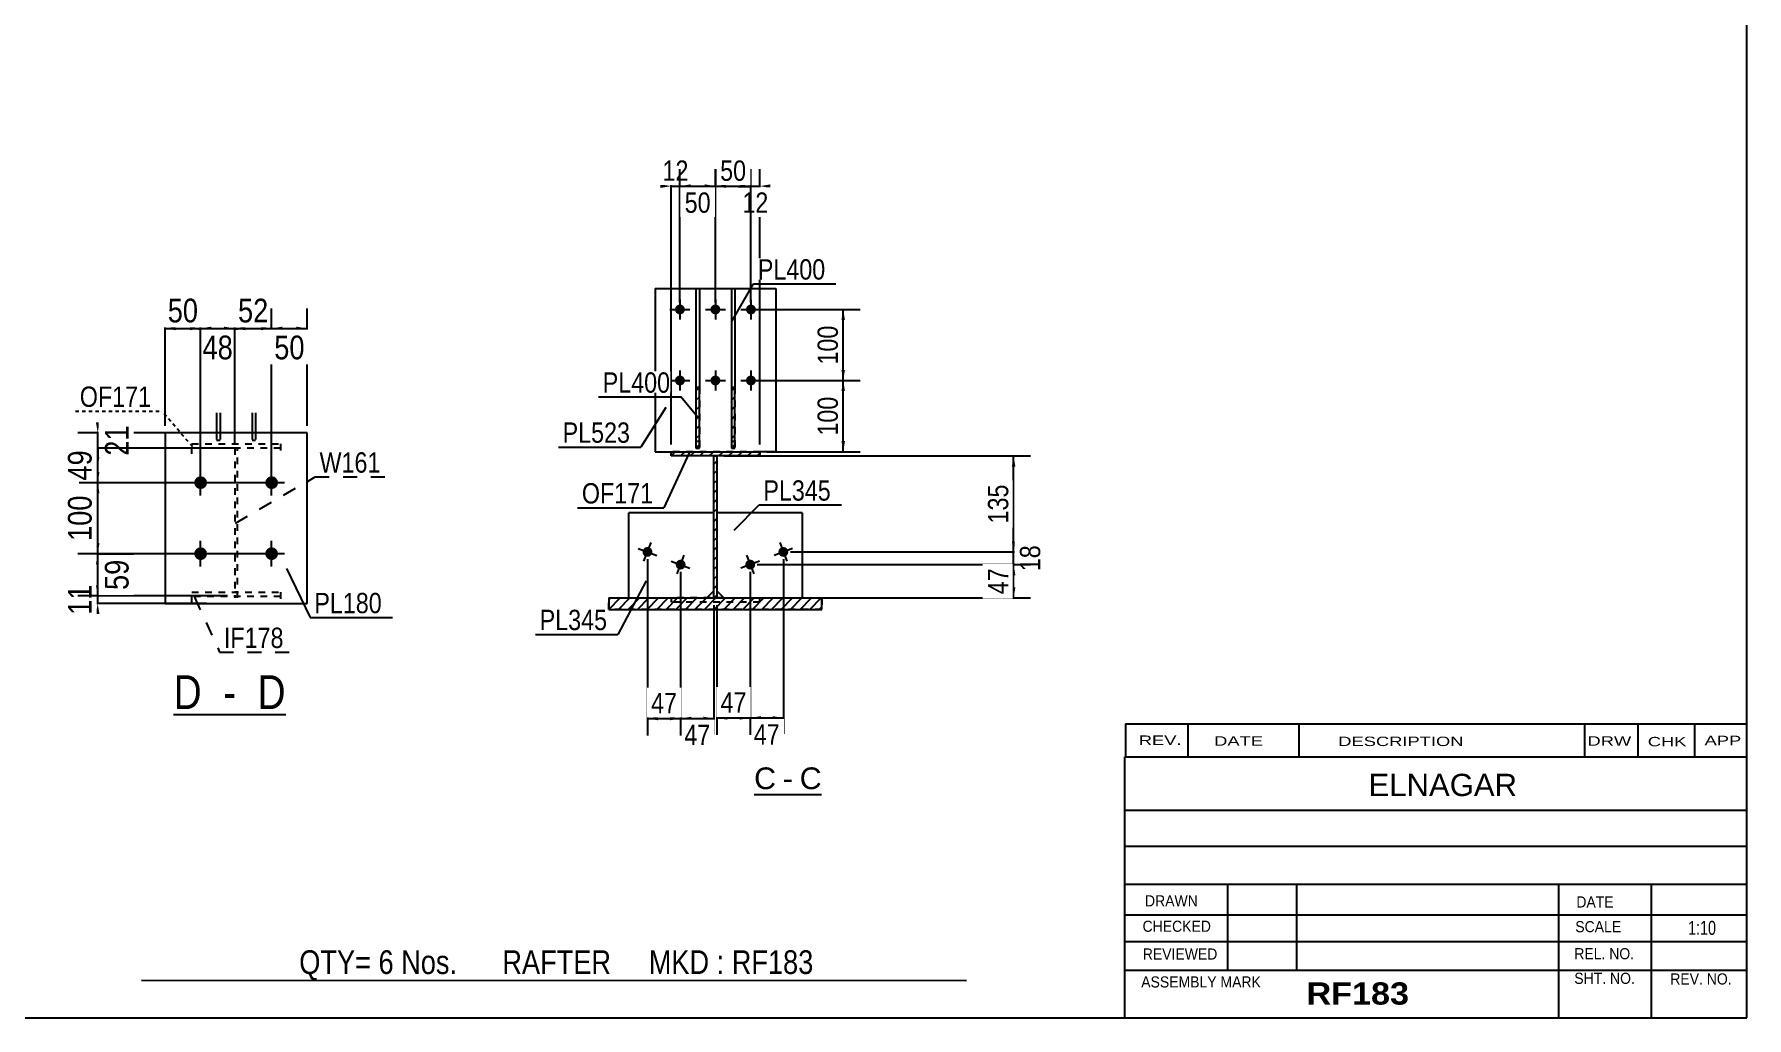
# Model space of a CAD drawing. Header units: millimetres. Extents: x -34 to 368, y -192 to 85.
# Drawn here: x 127 to 368.2, y -191.9 to -53.4 of the extents above; entities that cross this region are included whole.
import ezdxf

# ---------------------------------------------------------------- set-up
doc = ezdxf.new("R2010")
doc.units = ezdxf.units.MM
for name, pattern in [('DXK_LINE_DOT1', [1.8814, 0.9407, -0.9407]), ('DXK_LINE_DOT2', [3.9198, 1.9599, -1.9599]), ('DXK_LINE_DOT4', [0.9408, 0.4704, -0.4704])]:
    doc.linetypes.add(name, pattern=pattern)
doc.styles.add('Arial', font='ARIAL.TTF', dxfattribs={"height": 0.2})
doc.styles.add('Arial Bold', font='ARIALBD.TTF', dxfattribs={"height": 0.2})
doc.styles.add('Arial Narrow', font='ARIALN.TTF', dxfattribs={"height": 0.2})

# ---------------------------------------------------------------- blocks, each defined once
blk = doc.blocks.new('Unknown-623544071-1210')
at = {"color": 5, "linetype": 'Continuous'}
for p, q in [((368.18, -191.86), (368.18, 85.14)), ((-31.82, -191.86), (368.18, -191.86))]:
    blk.add_line(p, q, dxfattribs=at)
blk = doc.blocks.new('Unknown-623544071-12 - 1860')
at = {"color": 7, "linetype": 'Continuous'}
blk.add_line((228.36, -160.42), (237.86, -160.42), dxfattribs=at)
at = {"color": 0, "linetype": 'Continuous'}
blk.add_wipeout([(231.44, -159.67), (231.44, -156.47), (228.36, -156.47), (228.36, -159.67)], dxfattribs=at)
blk.add_wipeout([(233.82, -159.67), (233.82, -156.47), (232.4, -156.47), (232.4, -159.67)], dxfattribs=at)
at = {"color": 96, "linetype": 'Continuous', "style": 'Arial'}
blk.add_text('C', height=3.06, dxfattribs=at).set_placement((228.36, -159.67))
at = {"color": 0, "linetype": 'Continuous'}
blk.add_wipeout([(237.86, -159.67), (237.86, -156.47), (234.78, -156.47), (234.78, -159.67)], dxfattribs=at)
at = {"color": 96, "linetype": 'Continuous', "style": 'Arial'}
for s, p in [('C', (234.78, -159.67)), ('-', (232.4, -159.67))]:
    blk.add_text(s, height=3.06, dxfattribs=at).set_placement(p)
blk = doc.blocks.new('Unknown-623544071-13 - 2077')
at = {"color": 7, "linetype": 'Continuous'}
blk.add_line((146.6, -149.14), (162.38, -149.14), dxfattribs=at)
at = {"color": 0, "linetype": 'Continuous'}
for points in [[(150.55, -148.39), (150.55, -143.39), (146.6, -143.39), (146.6, -148.39)], [(156.92, -148.39), (156.92, -143.39), (152.05, -143.39), (152.05, -148.39)], [(162.38, -148.39), (162.38, -143.39), (158.42, -143.39), (158.42, -148.39)]]:
    blk.add_wipeout(points, dxfattribs=at)
at = {"color": 6, "linetype": 'Continuous', "style": 'Arial Narrow'}
for s, height, p in [('D', 4.77, (146.6, -148.39)), ('D', 4.77, (158.42, -148.39)), (' - ', 4.772, (152.05, -148.39))]:
    blk.add_text(s, height=height, dxfattribs=at).set_placement(p)
blk = doc.blocks.new('Part-623544071-1932 - 1860')
at = {"color": 7, "linetype": 'DXK_LINE_DOT1'}
for p, q in [((224.11, -132.75), (216.66, -132.75)), ((216.66, -132.75), (216.66, -133.35)), ((229.16, -133.35), (216.66, -133.35)), ((229.16, -133.35), (229.16, -132.75))]:
    blk.add_line(p, q, dxfattribs=at)
blk = doc.blocks.new('Part-623544071-1868 - 1860')
at = {"linetype": 'Continuous'}
h = blk.add_hatch(dxfattribs=at)
h.set_pattern_fill('', scale=0.3, style=0, pattern_type=0)
h.set_pattern_definition([(45, (216.6582, -112.7505), (-0.67352, 0.67352), [])])
h.paths.add_polyline_path([(216.66, -112.15), (216.66, -112.75), (229.16, -112.75), (229.16, -112.15)])
at = {"color": 2, "linetype": 'Continuous'}
for p, q in [((216.66, -112.75), (216.66, -112.15)), ((216.66, -112.15), (229.16, -112.15)), ((229.16, -112.75), (216.66, -112.75)), ((229.16, -112.15), (229.16, -112.75))]:
    blk.add_line(p, q, dxfattribs=at)
blk = doc.blocks.new('Part-623544071-1891 - 1860')
at = {"linetype": 'Continuous'}
h = blk.add_hatch(dxfattribs=at)
h.set_pattern_fill('', scale=0.3, style=0, pattern_type=0)
h.set_pattern_definition([(45, (207.9082, -134.3505), (-0.67352, 0.67352), [])])
h.paths.add_polyline_path([(207.91, -132.75), (207.91, -134.35), (237.91, -134.35), (237.91, -132.75)])
at = {"color": 7, "linetype": 'DXK_LINE_DOT1'}
for p, q in [((207.91, -134.35), (207.91, -132.75)), ((207.91, -132.75), (237.91, -132.75)), ((237.91, -134.35), (207.91, -134.35)), ((237.91, -132.75), (237.91, -134.35))]:
    blk.add_line(p, q, dxfattribs=at)
at = {"color": 2, "linetype": 'Continuous'}
for p, q in [((207.91, -132.75), (207.91, -134.35)), ((207.91, -132.75), (237.91, -132.75)), ((207.91, -134.35), (237.91, -134.35)), ((237.91, -134.35), (237.91, -132.75))]:
    blk.add_line(p, q, dxfattribs=at)
blk = doc.blocks.new('Part-623544071-1903 - 1860')
at = {"color": 2, "linetype": 'Continuous'}
for p, q in [((214.41, -89.15), (214.41, -112.15)), ((214.41, -89.15), (231.41, -89.15)), ((231.41, -89.15), (231.41, -112.15)), ((214.41, -112.15), (216.66, -112.15)), ((231.41, -112.15), (229.16, -112.15))]:
    blk.add_line(p, q, dxfattribs=at)
at = {"color": 7, "linetype": 'DXK_LINE_DOT1'}
blk.add_line((229.16, -112.15), (216.66, -112.15), dxfattribs=at)
blk = doc.blocks.new('Part-623544071-1925 - 1860')
at = {"color": 2, "linetype": 'Continuous'}
for p, q in [((235.11, -120.75), (223.11, -120.75)), ((235.11, -120.75), (235.11, -132.75)), ((223.11, -131.75), (224.11, -132.75))]:
    blk.add_line(p, q, dxfattribs=at)
at = {"color": 7, "linetype": 'DXK_LINE_DOT1'}
for p, q in [((223.11, -120.75), (223.11, -131.75)), ((224.11, -132.75), (235.11, -132.75))]:
    blk.add_line(p, q, dxfattribs=at)
blk = doc.blocks.new('Part-623544071-1930 - 1860')
at = {"linetype": 'Continuous'}
h = blk.add_hatch(dxfattribs=at)
h.set_pattern_fill('', scale=0.3, style=0, pattern_type=0)
h.set_pattern_definition([(45, (220.1582, -111.6505), (-0.67352, 0.67352), [])])
h.paths.add_polyline_path([(220.16, -103.06), (220.16, -111.65), (220.66, -111.65), (220.66, -103.06)])
at = {"color": 2, "linetype": 'Continuous'}
for p, q in [((220.16, -89.15), (220.16, -103.06)), ((220.16, -89.15), (220.66, -89.15)), ((220.66, -89.15), (220.66, -103.06)), ((220.16, -103.06), (220.16, -111.65)), ((220.16, -103.06), (220.66, -103.06)), ((220.66, -111.65), (220.66, -103.06)), ((220.16, -111.65), (220.66, -111.65))]:
    blk.add_line(p, q, dxfattribs=at)
at = {"color": 7, "linetype": 'DXK_LINE_DOT1'}
for p, q in [((220.16, -103.06), (220.16, -111.65)), ((220.66, -103.06), (220.66, -111.65)), ((220.16, -110.65), (220.66, -110.65)), ((220.16, -111.65), (220.66, -111.65))]:
    blk.add_line(p, q, dxfattribs=at)
blk = doc.blocks.new('Part-623544071-1937 - 1860')
at = {"linetype": 'Continuous'}
h = blk.add_hatch(dxfattribs=at)
h.set_pattern_fill('', scale=0.3, style=0, pattern_type=0)
h.set_pattern_definition([(45, (222.7082, -132.7505), (-0.67352, 0.67352), [])])
h.paths.add_polyline_path([(222.71, -112.75), (222.71, -132.75), (223.11, -132.75), (223.11, -112.75)])
at = {"color": 2, "linetype": 'Continuous'}
for p, q in [((222.71, -132.75), (222.71, -112.75)), ((222.71, -112.75), (223.11, -112.75)), ((223.11, -112.75), (223.11, -132.75)), ((223.11, -132.75), (222.71, -132.75))]:
    blk.add_line(p, q, dxfattribs=at)
blk = doc.blocks.new('Bolt-623544071-1947 - 1860')
at = {"linetype": 'Continuous'}
for points in [[(218.61, -92.12, -1), (217.21, -92.12, -1)], [(223.61, -92.12, -1), (222.21, -92.12, -1)], [(228.61, -92.12, -1), (227.21, -92.12, -1)], [(218.61, -102.12, -1), (217.21, -102.12, -1)], [(223.61, -102.12, -1), (222.21, -102.12, -1)], [(228.61, -102.12, -1), (227.21, -102.12, -1)]]:
    blk.add_hatch(color=3, dxfattribs=at).paths.add_polyline_path(points)
at = {"color": 3, "linetype": 'Continuous'}
for p, q in [((217.91, -90.72), (217.91, -93.52)), ((222.91, -90.72), (222.91, -93.52)), ((227.91, -90.72), (227.91, -93.52)), ((216.51, -92.12), (219.31, -92.12)), ((221.51, -92.12), (224.31, -92.12)), ((226.51, -92.12), (229.31, -92.12)), ((217.91, -100.72), (217.91, -103.52)), ((222.91, -100.72), (222.91, -103.52)), ((227.91, -100.72), (227.91, -103.52)), ((216.51, -102.12), (219.31, -102.12)), ((221.51, -102.12), (224.31, -102.12)), ((226.51, -102.12), (229.31, -102.12))]:
    blk.add_line(p, q, dxfattribs=at)
blk = doc.blocks.new('Part-623544071-4100 - 1860')
at = {"color": 2, "linetype": 'Continuous'}
for p, q in [((222.71, -120.75), (210.71, -120.75)), ((210.71, -132.75), (210.71, -120.75)), ((221.71, -132.75), (222.71, -131.75))]:
    blk.add_line(p, q, dxfattribs=at)
at = {"color": 7, "linetype": 'DXK_LINE_DOT1'}
for p, q in [((222.71, -131.75), (222.71, -120.75)), ((210.71, -132.75), (216.66, -132.75))]:
    blk.add_line(p, q, dxfattribs=at)
blk = doc.blocks.new('Part-623544071-4112 - 1860')
at = {"linetype": 'Continuous'}
h = blk.add_hatch(dxfattribs=at)
h.set_pattern_fill('', scale=0.3, style=0, pattern_type=0)
h.set_pattern_definition([(45, (225.1582, -111.6505), (-0.67352, 0.67352), [])])
h.paths.add_polyline_path([(225.16, -103.06), (225.16, -111.65), (225.66, -111.65), (225.66, -103.06)])
at = {"color": 2, "linetype": 'Continuous'}
for p, q in [((225.16, -89.15), (225.16, -103.06)), ((225.16, -89.15), (225.66, -89.15)), ((225.66, -89.15), (225.66, -103.06)), ((225.16, -103.06), (225.16, -111.65)), ((225.16, -103.06), (225.66, -103.06)), ((225.66, -111.65), (225.66, -103.06)), ((225.16, -111.65), (225.66, -111.65))]:
    blk.add_line(p, q, dxfattribs=at)
at = {"color": 7, "linetype": 'DXK_LINE_DOT1'}
for p, q in [((225.16, -103.06), (225.16, -111.65)), ((225.66, -103.06), (225.66, -111.65)), ((225.16, -110.65), (225.66, -110.65)), ((225.16, -111.65), (225.66, -111.65))]:
    blk.add_line(p, q, dxfattribs=at)
blk = doc.blocks.new('Bolt-623544071-4119 - 1860')
at = {"linetype": 'Continuous'}
for points in [[(228.06, -128.7, -1), (227.56, -127.4, -1)], [(232.73, -126.91, -1), (232.23, -125.61, -1)]]:
    blk.add_hatch(color=3, dxfattribs=at).paths.add_polyline_path(points)
at = {"color": 3, "linetype": 'Continuous'}
for p, q in [((231.98, -124.95), (232.98, -127.57)), ((229.12, -127.55), (226.5, -128.55)), ((227.31, -126.74), (228.31, -129.36)), ((233.78, -125.76), (231.17, -126.76))]:
    blk.add_line(p, q, dxfattribs=at)
blk = doc.blocks.new('Bolt-623544071-4125 - 1860')
at = {"linetype": 'Continuous'}
for points in [[(213.59, -125.61, -1), (213.09, -126.91, -1)], [(218.26, -127.4, -1), (217.76, -128.7, -1)]]:
    blk.add_hatch(color=3, dxfattribs=at).paths.add_polyline_path(points)
at = {"color": 3, "linetype": 'Continuous'}
for p, q in [((212.84, -127.57), (213.84, -124.95)), ((212.03, -125.76), (214.65, -126.76)), ((216.7, -127.55), (219.32, -128.55)), ((217.51, -129.36), (218.51, -126.74))]:
    blk.add_line(p, q, dxfattribs=at)
blk = doc.blocks.new('Part-623544071-2149 - 2077')
at = {"color": 7, "linetype": 'DXK_LINE_DOT1'}
for p, q in [((149.15, -133.32), (149.15, -131.94)), ((149.15, -131.94), (161.65, -131.94)), ((161.65, -132.53), (149.15, -132.53)), ((161.65, -131.94), (161.65, -133.32))]:
    blk.add_line(p, q, dxfattribs=at)
blk = doc.blocks.new('Part-623544071-2141 - 2077')
at = {"color": 2, "linetype": 'Continuous'}
for p, q in [((152.65, -106.69), (152.65, -109.51)), ((153.15, -106.69), (153.15, -109.51))]:
    blk.add_line(p, q, dxfattribs=at)
at = {"color": 7, "linetype": 'DXK_LINE_DOT1'}
for p, q in [((152.65, -109.51), (152.65, -111.34)), ((152.65, -110.53), (153.15, -110.53)), ((153.15, -109.51), (153.15, -111.34))]:
    blk.add_line(p, q, dxfattribs=at)
blk = doc.blocks.new('Bolt-623544071-2126 - 2077')
at = {"linetype": 'Continuous'}
for points in [[(149.5, -116.51, -1), (151.3, -116.51, -1)], [(159.5, -116.51, -1), (161.3, -116.51, -1)], [(149.5, -126.51, -1), (151.3, -126.51, -1)], [(159.5, -126.51, -1), (161.3, -126.51, -1)]]:
    blk.add_hatch(color=3, dxfattribs=at).paths.add_polyline_path(points)
at = {"color": 3, "linetype": 'Continuous'}
for p, q in [((150.4, -118.31), (150.4, -114.71)), ((160.4, -118.31), (160.4, -114.71)), ((152.2, -116.51), (148.6, -116.51)), ((162.2, -116.51), (158.6, -116.51)), ((150.4, -128.31), (150.4, -124.71)), ((160.4, -128.31), (160.4, -124.71)), ((152.2, -126.51), (148.6, -126.51)), ((162.2, -126.51), (158.6, -126.51))]:
    blk.add_line(p, q, dxfattribs=at)
blk = doc.blocks.new('Part-623544071-2131 - 2077')
at = {"color": 7, "linetype": 'DXK_LINE_DOT1'}
for p, q in [((155.6, -111.64), (155.2, -111.64)), ((155.2, -111.64), (155.2, -132.71)), ((155.6, -132.71), (155.6, -111.64)), ((155.2, -131.89), (155.6, -131.89))]:
    blk.add_line(p, q, dxfattribs=at)
blk = doc.blocks.new('Part-623544071-2154 - 2077')
at = {"color": 7, "linetype": 'DXK_LINE_DOT1'}
for p, q in [((149.15, -112.46), (149.15, -111.05)), ((149.15, -111.05), (161.65, -111.05)), ((155.2, -111.64), (149.15, -111.64)), ((161.65, -111.64), (155.6, -111.64)), ((161.65, -111.05), (161.65, -112.46))]:
    blk.add_line(p, q, dxfattribs=at)
blk = doc.blocks.new('Part-623544071-2159 - 2077')
at = {"color": 2, "linetype": 'Continuous'}
for p, q in [((145.4, -109.51), (145.4, -133.51)), ((165.4, -109.51), (145.4, -109.51)), ((165.4, -133.51), (165.4, -109.51)), ((145.4, -133.51), (165.4, -133.51))]:
    blk.add_line(p, q, dxfattribs=at)
blk = doc.blocks.new('Part-623544071-4183 - 2077')
at = {"color": 2, "linetype": 'Continuous'}
for p, q in [((157.65, -106.69), (157.65, -109.51)), ((158.15, -106.69), (158.15, -109.51))]:
    blk.add_line(p, q, dxfattribs=at)
at = {"color": 7, "linetype": 'DXK_LINE_DOT1'}
for p, q in [((157.65, -109.51), (157.65, -111.34)), ((157.65, -110.53), (158.15, -110.53)), ((158.15, -109.51), (158.15, -111.34))]:
    blk.add_line(p, q, dxfattribs=at)
blk = doc.blocks.new('StraightDimension-623544071-5370 - 1860')
at = {"linetype": 'Continuous'}
for points in [[(215.16, -74.5), (216.66, -74.75), (215.16, -75)], [(219.41, -75), (217.91, -74.75), (219.41, -74.5)]]:
    blk.add_hatch(color=7, dxfattribs=at).paths.add_polyline_path(points)
at = {"color": 7, "linetype": 'Continuous'}
for p, q in [((216.66, -111.15), (216.66, -72.5)), ((216.66, -74.75), (217.91, -74.75)), ((217.91, -91.12), (217.91, -72.5))]:
    blk.add_line(p, q, dxfattribs=at)
at = {"color": 0}
blk.add_wipeout([(219.71, -74.6), (219.71, -70.4), (214.86, -70.4), (214.86, -74.6)], dxfattribs=at)
at = {"color": 3, "style": 'Arial Narrow'}
blk.add_text('12', height=2.863, dxfattribs=at).set_placement((215.46, -74))
blk = doc.blocks.new('StraightDimension-623544071-5392 - 1860')
at = {"linetype": 'Continuous'}
for points in [[(264.66, -114.25), (264.91, -112.75), (265.16, -114.25)], [(265.16, -124.76), (264.91, -126.26), (264.66, -124.76)]]:
    blk.add_hatch(color=7, dxfattribs=at).paths.add_polyline_path(points)
at = {"color": 7, "linetype": 'Continuous'}
for p, q in [((224.11, -112.75), (267.31, -112.75)), ((264.91, -126.26), (264.91, -112.75)), ((233.48, -126.26), (267.31, -126.26))]:
    blk.add_line(p, q, dxfattribs=at)
at = {"color": 0}
blk.add_wipeout([(264.76, -116.16), (260.56, -116.16), (260.56, -122.85), (264.76, -122.85)], dxfattribs=at)
at = {"color": 3, "style": 'Arial Narrow'}
blk.add_text('135', height=2.863, rotation=90.0002, dxfattribs=at).set_placement((264.16, -122.25))
blk = doc.blocks.new('StraightDimension-623544071-2055 - 1860')
at = {"linetype": 'Continuous'}
for points in [[(240.66, -93.62), (240.91, -92.12), (241.16, -93.62)], [(241.16, -100.62), (240.91, -102.12), (240.66, -100.62)]]:
    blk.add_hatch(color=7, dxfattribs=at).paths.add_polyline_path(points)
at = {"color": 7, "linetype": 'Continuous'}
for p, q in [((228.91, -92.12), (243.31, -92.12)), ((240.91, -102.12), (240.91, -92.12)), ((228.91, -102.12), (243.31, -102.12))]:
    blk.add_line(p, q, dxfattribs=at)
at = {"color": 0}
blk.add_wipeout([(240.76, -93.78), (236.56, -93.78), (236.56, -100.47), (240.76, -100.47)], dxfattribs=at)
at = {"color": 3, "style": 'Arial Narrow'}
blk.add_text('100', height=2.863, rotation=90.0002, dxfattribs=at).set_placement((240.16, -99.87))
blk = doc.blocks.new('StraightDimension-623544071-2065 - 1860')
at = {"linetype": 'Continuous'}
for points in [[(240.66, -103.62), (240.91, -102.12), (241.16, -103.62)], [(241.16, -110.65), (240.91, -112.15), (240.66, -110.65)]]:
    blk.add_hatch(color=7, dxfattribs=at).paths.add_polyline_path(points)
at = {"color": 7, "linetype": 'Continuous'}
for p, q in [((228.91, -102.12), (243.31, -102.12)), ((240.91, -112.15), (240.91, -102.12)), ((230.16, -112.15), (243.31, -112.15))]:
    blk.add_line(p, q, dxfattribs=at)
at = {"color": 0}
blk.add_wipeout([(240.76, -103.8), (236.56, -103.8), (236.56, -110.48), (240.76, -110.48)], dxfattribs=at)
at = {"color": 3, "style": 'Arial Narrow'}
blk.add_text('100', height=2.863, rotation=90.0002, dxfattribs=at).set_placement((240.16, -109.88))
blk = doc.blocks.new('StraightDimension-623544071-5317 - 1860')
at = {"linetype": 'Continuous'}
for points in [[(219.51, -149.97), (218.01, -149.72), (219.51, -149.47)], [(221.21, -149.47), (222.71, -149.72), (221.21, -149.97)]]:
    blk.add_hatch(color=7, dxfattribs=at).paths.add_polyline_path(points)
at = {"color": 7, "linetype": 'Continuous'}
for p, q in [((218.01, -129.05), (218.01, -151.97)), ((222.71, -133.75), (222.71, -151.97)), ((218.01, -149.72), (222.71, -149.72))]:
    blk.add_line(p, q, dxfattribs=at)
at = {"color": 0}
blk.add_wipeout([(222.79, -154.07), (222.79, -149.87), (217.93, -149.87), (217.93, -154.07)], dxfattribs=at)
at = {"color": 3, "style": 'Arial Narrow'}
blk.add_text('47', height=2.863, dxfattribs=at).set_placement((218.53, -153.47))
blk = doc.blocks.new('StraightDimension-623544071-5318 - 1860')
at = {"linetype": 'Continuous'}
for points in [[(214.84, -149.97), (213.34, -149.72), (214.84, -149.47)], [(216.51, -149.47), (218.01, -149.72), (216.51, -149.97)]]:
    blk.add_hatch(color=7, dxfattribs=at).paths.add_polyline_path(points)
at = {"color": 7, "linetype": 'Continuous'}
for p, q in [((213.34, -127.26), (213.34, -152.12)), ((218.01, -129.05), (218.01, -152.12)), ((213.34, -149.72), (218.01, -149.72))]:
    blk.add_line(p, q, dxfattribs=at)
at = {"color": 0}
blk.add_wipeout([(218.1, -149.57), (218.1, -145.37), (213.25, -145.37), (213.25, -149.57)], dxfattribs=at)
at = {"color": 3, "style": 'Arial Narrow'}
blk.add_text('47', height=2.863, dxfattribs=at).set_placement((213.85, -148.97))
blk = doc.blocks.new('StraightDimension-623544071-5340 - 1860')
at = {"linetype": 'Continuous'}
for points in [[(229.31, -149.89), (227.81, -149.64), (229.31, -149.39)], [(230.98, -149.39), (232.48, -149.64), (230.98, -149.89)]]:
    blk.add_hatch(color=7, dxfattribs=at).paths.add_polyline_path(points)
at = {"color": 7, "linetype": 'Continuous'}
for p, q in [((232.48, -127.26), (232.48, -151.89)), ((227.81, -129.05), (227.81, -151.89)), ((227.81, -149.64), (232.48, -149.64))]:
    blk.add_line(p, q, dxfattribs=at)
at = {"color": 0}
blk.add_wipeout([(232.57, -153.99), (232.57, -149.79), (227.71, -149.79), (227.71, -153.99)], dxfattribs=at)
at = {"color": 3, "style": 'Arial Narrow'}
blk.add_text('47', height=2.863, dxfattribs=at).set_placement((228.31, -153.39))
blk = doc.blocks.new('StraightDimension-623544071-5341 - 1860')
at = {"linetype": 'Continuous'}
for points in [[(224.61, -149.89), (223.11, -149.64), (224.61, -149.39)], [(226.31, -149.39), (227.81, -149.64), (226.31, -149.89)]]:
    blk.add_hatch(color=7, dxfattribs=at).paths.add_polyline_path(points)
at = {"color": 7, "linetype": 'Continuous'}
for p, q in [((227.81, -129.05), (227.81, -152.04)), ((223.11, -133.75), (223.11, -152.04)), ((223.11, -149.64), (227.81, -149.64))]:
    blk.add_line(p, q, dxfattribs=at)
at = {"color": 0}
blk.add_wipeout([(227.89, -149.49), (227.89, -145.29), (223.03, -145.29), (223.03, -149.49)], dxfattribs=at)
at = {"color": 3, "style": 'Arial Narrow'}
blk.add_text('47', height=2.863, dxfattribs=at).set_placement((223.63, -148.89))
blk = doc.blocks.new('StraightDimension-623544071-5367 - 1860')
at = {"linetype": 'Continuous'}
for points in [[(226.41, -74.5), (227.91, -74.75), (226.41, -75)], [(230.66, -75), (229.16, -74.75), (230.66, -74.5)]]:
    blk.add_hatch(color=7, dxfattribs=at).paths.add_polyline_path(points)
at = {"color": 7, "linetype": 'Continuous'}
for p, q in [((227.91, -91.12), (227.91, -72.35)), ((229.16, -111.15), (229.16, -72.35)), ((227.91, -74.75), (229.16, -74.75))]:
    blk.add_line(p, q, dxfattribs=at)
at = {"color": 0}
blk.add_wipeout([(230.96, -79.1), (230.96, -74.9), (226.11, -74.9), (226.11, -79.1)], dxfattribs=at)
at = {"color": 3, "style": 'Arial Narrow'}
blk.add_text('12', height=2.863, dxfattribs=at).set_placement((226.71, -78.5))
blk = doc.blocks.new('StraightDimension-623544071-5368 - 1860')
at = {"linetype": 'Continuous'}
for points in [[(224.41, -75), (222.91, -74.75), (224.41, -74.5)], [(226.41, -74.5), (227.91, -74.75), (226.41, -75)]]:
    blk.add_hatch(color=7, dxfattribs=at).paths.add_polyline_path(points)
at = {"color": 7, "linetype": 'Continuous'}
for p, q in [((222.91, -91.12), (222.91, -72.5)), ((222.91, -74.75), (227.91, -74.75)), ((227.91, -91.12), (227.91, -72.5))]:
    blk.add_line(p, q, dxfattribs=at)
at = {"color": 0}
blk.add_wipeout([(227.84, -74.6), (227.84, -70.4), (222.98, -70.4), (222.98, -74.6)], dxfattribs=at)
at = {"color": 3, "style": 'Arial Narrow'}
blk.add_text('50', height=2.863, dxfattribs=at).set_placement((223.58, -74))
blk = doc.blocks.new('StraightDimension-623544071-5369 - 1860')
at = {"linetype": 'Continuous'}
for points in [[(219.41, -75), (217.91, -74.75), (219.41, -74.5)], [(221.41, -74.5), (222.91, -74.75), (221.41, -75)]]:
    blk.add_hatch(color=7, dxfattribs=at).paths.add_polyline_path(points)
at = {"color": 7, "linetype": 'Continuous'}
for p, q in [((217.91, -91.12), (217.91, -72.35)), ((222.91, -91.12), (222.91, -72.35)), ((217.91, -74.75), (222.91, -74.75))]:
    blk.add_line(p, q, dxfattribs=at)
at = {"color": 0}
blk.add_wipeout([(222.84, -79.1), (222.84, -74.9), (217.98, -74.9), (217.98, -79.1)], dxfattribs=at)
at = {"color": 3, "style": 'Arial Narrow'}
blk.add_text('50', height=2.863, dxfattribs=at).set_placement((218.58, -78.5))
blk = doc.blocks.new('StraightDimension-623544071-5393 - 1860')
at = {"linetype": 'Continuous'}
for points in [[(265.16, -124.76), (264.91, -126.26), (264.66, -124.76)], [(264.66, -129.55), (264.91, -128.05), (265.16, -129.55)]]:
    blk.add_hatch(color=7, dxfattribs=at).paths.add_polyline_path(points)
at = {"color": 7, "linetype": 'Continuous'}
for p, q in [((233.48, -126.26), (267.16, -126.26)), ((264.91, -128.05), (264.91, -126.26)), ((228.81, -128.05), (267.16, -128.05))]:
    blk.add_line(p, q, dxfattribs=at)
at = {"color": 0}
blk.add_wipeout([(269.26, -124.73), (265.06, -124.73), (265.06, -129.58), (269.26, -129.58)], dxfattribs=at)
at = {"color": 3, "style": 'Arial Narrow'}
blk.add_text('18', height=2.863, rotation=90.0002, dxfattribs=at).set_placement((268.66, -128.98))
blk = doc.blocks.new('StraightDimension-623544071-5394 - 1860')
at = {"linetype": 'Continuous'}
for points in [[(264.66, -129.55), (264.91, -128.05), (265.16, -129.55)], [(265.16, -131.25), (264.91, -132.75), (264.66, -131.25)]]:
    blk.add_hatch(color=7, dxfattribs=at).paths.add_polyline_path(points)
at = {"color": 7, "linetype": 'Continuous'}
for p, q in [((228.81, -128.05), (267.31, -128.05)), ((264.91, -132.75), (264.91, -128.05)), ((223.71, -132.75), (267.31, -132.75))]:
    blk.add_line(p, q, dxfattribs=at)
at = {"color": 0}
blk.add_wipeout([(264.76, -127.97), (260.56, -127.97), (260.56, -132.83), (264.76, -132.83)], dxfattribs=at)
at = {"color": 3, "style": 'Arial Narrow'}
blk.add_text('47', height=2.863, rotation=90.0002, dxfattribs=at).set_placement((264.16, -132.23))
blk = doc.blocks.new('StraightDimension-623544071-2180 - 2077')
at = {"linetype": 'Continuous'}
for points in [[(151.9, -95.04), (150.4, -94.79), (151.9, -94.54)], [(153.7, -94.54), (155.2, -94.79), (153.7, -95.04)]]:
    blk.add_hatch(color=4, dxfattribs=at).paths.add_polyline_path(points)
at = {"color": 4, "linetype": 'Continuous'}
for p, q in [((150.4, -115.51), (150.4, -91.99)), ((155.2, -111), (155.2, -91.99)), ((150.4, -94.79), (155.2, -94.79))]:
    blk.add_line(p, q, dxfattribs=at)
at = {"color": 0}
blk.add_wipeout([(155.63, -99.84), (155.63, -94.94), (149.97, -94.94), (149.97, -99.84)], dxfattribs=at)
at = {"color": 4, "style": 'Arial Narrow'}
blk.add_text('48', height=3.34, dxfattribs=at).set_placement((150.67, -99.14))
blk = doc.blocks.new('StraightDimension-623544071-2161 - 2077')
at = {"linetype": 'Continuous'}
for points in [[(146.9, -95.04), (145.4, -94.79), (146.9, -94.54)], [(148.9, -94.54), (150.4, -94.79), (148.9, -95.04)]]:
    blk.add_hatch(color=4, dxfattribs=at).paths.add_polyline_path(points)
at = {"color": 4, "linetype": 'Continuous'}
for p, q in [((145.4, -108.51), (145.4, -92.19)), ((150.4, -115.51), (150.4, -92.19)), ((145.4, -94.79), (150.4, -94.79))]:
    blk.add_line(p, q, dxfattribs=at)
at = {"color": 0}
blk.add_wipeout([(150.73, -94.64), (150.73, -89.74), (145.07, -89.74), (145.07, -94.64)], dxfattribs=at)
at = {"color": 4, "style": 'Arial Narrow'}
blk.add_text('50', height=3.34, dxfattribs=at).set_placement((145.77, -93.94))
blk = doc.blocks.new('StraightDimension-623544071-2171 - 2077')
at = {"linetype": 'Continuous'}
for points in [[(156.7, -95.04), (155.2, -94.79), (156.7, -94.54)], [(158.9, -94.54), (160.4, -94.79), (158.9, -95.04)]]:
    blk.add_hatch(color=4, dxfattribs=at).paths.add_polyline_path(points)
at = {"color": 4, "linetype": 'Continuous'}
for p, q in [((155.2, -111), (155.2, -92.19)), ((160.4, -115.51), (160.4, -92.19)), ((155.2, -94.79), (160.4, -94.79))]:
    blk.add_line(p, q, dxfattribs=at)
at = {"color": 0}
blk.add_wipeout([(160.63, -94.64), (160.63, -89.74), (154.97, -89.74), (154.97, -94.64)], dxfattribs=at)
at = {"color": 4, "style": 'Arial Narrow'}
blk.add_text('52', height=3.34, dxfattribs=at).set_placement((155.67, -93.94))
blk = doc.blocks.new('StraightDimension-623544071-2189 - 2077')
at = {"linetype": 'Continuous'}
for points in [[(161.9, -95.04), (160.4, -94.79), (161.9, -94.54)], [(163.9, -94.54), (165.4, -94.79), (163.9, -95.04)]]:
    blk.add_hatch(color=4, dxfattribs=at).paths.add_polyline_path(points)
at = {"color": 4, "linetype": 'Continuous'}
for p, q in [((160.4, -115.51), (160.4, -91.99)), ((165.4, -108.51), (165.4, -91.99)), ((160.4, -94.79), (165.4, -94.79))]:
    blk.add_line(p, q, dxfattribs=at)
at = {"color": 0}
blk.add_wipeout([(165.73, -99.84), (165.73, -94.94), (160.07, -94.94), (160.07, -99.84)], dxfattribs=at)
at = {"color": 4, "style": 'Arial Narrow'}
blk.add_text('50', height=3.34, dxfattribs=at).set_placement((160.77, -99.14))
blk = doc.blocks.new('StraightDimension-623544071-2200 - 2077')
at = {"linetype": 'Continuous'}
for points in [[(136.15, -130.95), (135.9, -132.45), (135.65, -130.95)], [(135.65, -135.01), (135.9, -133.51), (136.15, -135.01)]]:
    blk.add_hatch(color=4, dxfattribs=at).paths.add_polyline_path(points)
at = {"color": 4, "linetype": 'Continuous'}
for p, q in [((154.2, -132.45), (133.3, -132.45)), ((135.9, -133.51), (135.9, -132.45)), ((151.24, -133.51), (133.3, -133.51))]:
    blk.add_line(p, q, dxfattribs=at)
at = {"color": 0}
blk.add_wipeout([(135.75, -130.15), (130.85, -130.15), (130.85, -135.82), (135.75, -135.82)], dxfattribs=at)
at = {"color": 4, "style": 'Arial Narrow'}
blk.add_text('11', height=3.34, rotation=90.0002, dxfattribs=at).set_placement((135.05, -135.12))
blk = doc.blocks.new('StraightDimension-623544071-2210 - 2077')
at = {"linetype": 'Continuous'}
for points in [[(136.15, -108.01), (135.9, -109.51), (135.65, -108.01)], [(135.65, -113.14), (135.9, -111.64), (136.15, -113.14)]]:
    blk.add_hatch(color=4, dxfattribs=at).paths.add_polyline_path(points)
at = {"color": 4, "linetype": 'Continuous'}
for p, q in [((145.73, -109.51), (133.1, -109.51)), ((135.9, -111.64), (135.9, -109.51)), ((154.4, -111.64), (133.1, -111.64))]:
    blk.add_line(p, q, dxfattribs=at)
at = {"color": 0}
blk.add_wipeout([(140.95, -107.74), (136.05, -107.74), (136.05, -113.41), (140.95, -113.41)], dxfattribs=at)
at = {"color": 4, "style": 'Arial Narrow'}
blk.add_text('21', height=3.34, rotation=90.0002, dxfattribs=at).set_placement((140.25, -112.71))
blk = doc.blocks.new('StraightDimension-623544071-2219 - 2077')
at = {"linetype": 'Continuous'}
for points in [[(135.65, -113.14), (135.9, -111.64), (136.15, -113.14)], [(136.15, -115.01), (135.9, -116.51), (135.65, -115.01)]]:
    blk.add_hatch(color=4, dxfattribs=at).paths.add_polyline_path(points)
at = {"color": 4, "linetype": 'Continuous'}
for p, q in [((154.4, -111.64), (133.3, -111.64)), ((135.9, -116.51), (135.9, -111.64)), ((159.4, -116.51), (133.3, -116.51))]:
    blk.add_line(p, q, dxfattribs=at)
at = {"color": 0}
blk.add_wipeout([(135.75, -111.24), (130.85, -111.24), (130.85, -116.91), (135.75, -116.91)], dxfattribs=at)
at = {"color": 4, "style": 'Arial Narrow'}
blk.add_text('49', height=3.34, rotation=90.0002, dxfattribs=at).set_placement((135.05, -116.21))
blk = doc.blocks.new('StraightDimension-623544071-2228 - 2077')
at = {"linetype": 'Continuous'}
for points in [[(135.65, -128.01), (135.9, -126.51), (136.15, -128.01)], [(136.15, -130.95), (135.9, -132.45), (135.65, -130.95)]]:
    blk.add_hatch(color=4, dxfattribs=at).paths.add_polyline_path(points)
at = {"color": 4, "linetype": 'Continuous'}
for p, q in [((159.4, -126.51), (133.1, -126.51)), ((135.9, -132.45), (135.9, -126.51)), ((154.2, -132.45), (133.1, -132.45))]:
    blk.add_line(p, q, dxfattribs=at)
at = {"color": 0}
blk.add_wipeout([(140.95, -126.65), (136.05, -126.65), (136.05, -132.32), (140.95, -132.32)], dxfattribs=at)
at = {"color": 4, "style": 'Arial Narrow'}
blk.add_text('59', height=3.34, rotation=90.0002, dxfattribs=at).set_placement((140.25, -131.62))
blk = doc.blocks.new('StraightDimension-623544071-2238 - 2077')
at = {"linetype": 'Continuous'}
for points in [[(135.65, -118.01), (135.9, -116.51), (136.15, -118.01)], [(136.15, -125.01), (135.9, -126.51), (135.65, -125.01)]]:
    blk.add_hatch(color=4, dxfattribs=at).paths.add_polyline_path(points)
at = {"color": 4, "linetype": 'Continuous'}
for p, q in [((159.4, -116.51), (133.3, -116.51)), ((135.9, -126.51), (135.9, -116.51)), ((159.4, -126.51), (133.3, -126.51))]:
    blk.add_line(p, q, dxfattribs=at)
at = {"color": 0}
blk.add_wipeout([(135.75, -117.61), (130.85, -117.61), (130.85, -125.41), (135.75, -125.41)], dxfattribs=at)
at = {"color": 4, "style": 'Arial Narrow'}
blk.add_text('100', height=3.34, rotation=90.0002, dxfattribs=at).set_placement((135.05, -124.71))
blk = doc.blocks.new('CBS_CALLOFF-623544071-7031')
at = {"color": 7, "linetype": 'Continuous'}
blk.add_line((142.06, -186.59), (258.29, -186.61), dxfattribs=at)
at = {"color": 3, "linetype": 'Continuous', "style": 'Arial Narrow'}
blk.add_text('QTY= 6 Nos.      RAFTER     MKD : RF183', height=3.3405, dxfattribs=at).set_placement((164.29, -185.7))
blk = doc.blocks.new('CBS_NAME_BLOG-623544071-7032')
at = {"color": 7, "linetype": 'Continuous'}
for p, q in [((280.59, -155.11), (368.11, -155.11)), ((280.59, -191.82), (280.59, -155.11)), ((280.59, -162.65), (368.11, -162.65)), ((280.66, -167.7), (368.18, -167.7)), ((280.59, -173.07), (368.11, -173.07)), ((295.11, -185.18), (295.11, -173.08)), ((304.8, -185.16), (304.8, -173.09)), ((341.71, -191.82), (341.71, -173.09)), ((354.76, -191.82), (354.76, -173.08)), ((280.6, -177.37), (368.18, -177.35)), ((280.59, -181.12), (368.11, -181.12)), ((280.59, -185.16), (368.11, -185.16)), ((280.59, -191.86), (368.18, -191.86))]:
    blk.add_line(p, q, dxfattribs=at)
at = {"color": 3, "linetype": 'Continuous', "style": 'Arial'}
blk.add_text('ELNAGAR', height=3.133, dxfattribs=at).set_placement((314.91, -160.64))
at = {"color": 3, "linetype": 'Continuous'}
for s, height, style, width, p in [('DRAWN', 1.566, 'Arial', 0.9, (283.42, -176.18)), ('DATE', 1.566, 'Arial', 0.9, (344.18, -176.34)), ('CHECKED', 1.566, 'Arial', 0.9, (283.08, -179.76)), ('SCALE', 1.566, 'Arial', 0.9, (344.03, -179.82)), ('1:10', 1.957, 'Arial Narrow', 0.9, (359.92, -180.18)), ('REVIEWED', 1.566, 'Arial', 0.9, (283.11, -183.67)), ('REL. NO.', 1.566, 'Arial', 0.9, (343.89, -183.62)), ('SHT. NO.', 1.566, 'Arial', 0.9, (343.89, -187.09)), ('REV. NO.', 1.566, 'Arial', 0.9, (357.41, -187.18)), ('ASSEMBLY MARK', 1.5663, 'Arial', 0.9, (282.89, -187.6)), ('RF183', 3.131, 'Arial Bold', 1.1, (306.17, -190.01))]:
    blk.add_text(s, height=height, dxfattribs=dict(at, style=style, width=width)).set_placement(p)
blk = doc.blocks.new('CBS_REVISION-623544071-7033')
at = {"color": 7, "linetype": 'Continuous'}
for p, q in [((280.67, -150.48), (368.17, -150.48)), ((280.67, -150.48), (280.67, -155.11)), ((289.47, -150.48), (289.47, -155.11)), ((305.07, -150.48), (305.07, -155.05)), ((345.32, -150.48), (345.32, -155.11)), ((352.86, -150.48), (352.86, -155.11)), ((360.81, -150.48), (360.81, -155.11)), ((280.67, -155.11), (368.17, -155.11))]:
    blk.add_line(p, q, dxfattribs=at)
at = {"color": 7, "style": 'Arial Narrow', "width": 1.7}
for s, height, p in [('REV.', 1.326, (282.54, -153.44)), ('DATE', 1.326, (293.16, -153.55)), ('DESCRIPTION', 1.3257, (310.64, -153.6)), ('DRW', 1.326, (345.75, -153.55)), ('CHK', 1.326, (354.24, -153.64)), ('APP', 1.326, (362.24, -153.48))]:
    blk.add_text(s, height=height, dxfattribs=at).set_placement(p)
blk = doc.blocks.new('Mark-623544071-1921 - 1860')
at = {"color": 0}
blk.add_wipeout([(239.18, -119.04), (239.18, -116.04), (229.67, -116.04), (229.67, -119.04)], dxfattribs=at)
blk.add_wipeout([(239.18, -119.04), (239.18, -116.04), (229.67, -116.04), (229.67, -119.04)], dxfattribs=at)
at = {"color": 7, "linetype": 'Continuous'}
for p, q in [((225.54, -123.18), (229.07, -119.64)), ((229.07, -119.64), (240.68, -119.64))]:
    blk.add_line(p, q, dxfattribs=at)
at = {"color": 3, "style": 'Arial Narrow'}
blk.add_text('PL345', height=2.863, dxfattribs=at).set_placement((229.67, -119.04))
blk = doc.blocks.new('Mark-623544071-1864 - 1860')
at = {"color": 7, "linetype": 'Continuous'}
blk.add_line((219.19, -112.3), (215.65, -120.04), dxfattribs=at)
at = {"color": 0}
blk.add_wipeout([(214.15, -119.44), (214.15, -116.44), (204.1, -116.44), (204.1, -119.44)], dxfattribs=at)
blk.add_wipeout([(214.15, -119.44), (214.15, -116.44), (204.1, -116.44), (204.1, -119.44)], dxfattribs=at)
at = {"color": 7, "linetype": 'Continuous'}
blk.add_line((203.5, -120.04), (215.65, -120.04), dxfattribs=at)
at = {"color": 3, "style": 'Arial Narrow'}
blk.add_text('OF171', height=2.863, dxfattribs=at).set_placement((204.1, -119.44))
blk = doc.blocks.new('Mark-623544071-1899 - 1860')
at = {"color": 7, "linetype": 'Continuous'}
blk.add_line((215.93, -105.93), (212.39, -111.49), dxfattribs=at)
at = {"color": 0}
blk.add_wipeout([(210.89, -110.89), (210.89, -107.89), (201.39, -107.89), (201.39, -110.89)], dxfattribs=at)
blk.add_wipeout([(210.89, -110.89), (210.89, -107.89), (201.39, -107.89), (201.39, -110.89)], dxfattribs=at)
at = {"color": 7, "linetype": 'Continuous'}
blk.add_line((200.79, -111.49), (212.39, -111.49), dxfattribs=at)
at = {"color": 3, "style": 'Arial Narrow'}
blk.add_text('PL523', height=2.863, dxfattribs=at).set_placement((201.39, -110.89))
blk = doc.blocks.new('Mark-623544071-4258 - 1860')
at = {"color": 7, "linetype": 'Continuous'}
blk.add_line((213.14, -130.32), (209.16, -137.87), dxfattribs=at)
at = {"color": 0}
blk.add_wipeout([(207.66, -137.27), (207.66, -134.27), (198.16, -134.27), (198.16, -137.27)], dxfattribs=at)
blk.add_wipeout([(207.66, -137.27), (207.66, -134.27), (198.16, -134.27), (198.16, -137.27)], dxfattribs=at)
at = {"color": 7, "linetype": 'Continuous'}
blk.add_line((197.56, -137.87), (209.16, -137.87), dxfattribs=at)
at = {"color": 3, "style": 'Arial Narrow'}
blk.add_text('PL345', height=2.863, dxfattribs=at).set_placement((198.16, -137.27))
blk = doc.blocks.new('Mark-623544071-1926 - 1860')
at = {"color": 7, "linetype": 'Continuous'}
blk.add_line((220.55, -107.43), (218.05, -104.44), dxfattribs=at)
at = {"color": 0}
blk.add_wipeout([(216.55, -103.84), (216.55, -100.84), (207.04, -100.84), (207.04, -103.84)], dxfattribs=at)
blk.add_wipeout([(216.55, -103.84), (216.55, -100.84), (207.04, -100.84), (207.04, -103.84)], dxfattribs=at)
at = {"color": 7, "linetype": 'Continuous'}
blk.add_line((206.44, -104.44), (218.05, -104.44), dxfattribs=at)
at = {"color": 3, "style": 'Arial Narrow'}
blk.add_text('PL400', height=2.863, dxfattribs=at).set_placement((207.04, -103.84))
blk = doc.blocks.new('Mark-623544071-4261 - 1860')
at = {"color": 0}
blk.add_wipeout([(238.39, -87.91), (238.39, -84.91), (228.89, -84.91), (228.89, -87.91)], dxfattribs=at)
blk.add_wipeout([(238.39, -87.91), (238.39, -84.91), (228.89, -84.91), (228.89, -87.91)], dxfattribs=at)
at = {"color": 7, "linetype": 'Continuous'}
for p, q in [((225.29, -93.71), (228.29, -88.51)), ((228.29, -88.51), (239.89, -88.51))]:
    blk.add_line(p, q, dxfattribs=at)
at = {"color": 3, "style": 'Arial Narrow'}
blk.add_text('PL400', height=2.863, dxfattribs=at).set_placement((228.89, -87.91))
blk = doc.blocks.new('Mark-623544071-2150 - 2077')
at = {"color": 7, "linetype": 'DXK_LINE_DOT4'}
blk.add_line((149.26, -111.44), (144.93, -106.43), dxfattribs=at)
at = {"color": 0}
blk.add_wipeout([(143.43, -105.83), (143.43, -102.83), (133.38, -102.83), (133.38, -105.83)], dxfattribs=at)
blk.add_wipeout([(143.43, -105.83), (143.43, -102.83), (133.38, -102.83), (133.38, -105.83)], dxfattribs=at)
at = {"color": 7, "linetype": 'DXK_LINE_DOT4'}
blk.add_line((132.78, -106.43), (144.93, -106.43), dxfattribs=at)
at = {"color": 3, "style": 'Arial Narrow'}
blk.add_text('OF171', height=2.863, dxfattribs=at).set_placement((133.38, -105.83))
blk = doc.blocks.new('Mark-623544071-7018 - 2077')
at = {"color": 0}
blk.add_wipeout([(175.74, -115.1), (175.74, -112.1), (167.15, -112.1), (167.15, -115.1)], dxfattribs=at)
blk.add_wipeout([(175.74, -115.1), (175.74, -112.1), (167.15, -112.1), (167.15, -115.1)], dxfattribs=at)
at = {"color": 7, "linetype": 'DXK_LINE_DOT2'}
for p, q in [((155.29, -122.2), (166.55, -115.7)), ((166.55, -115.7), (176.34, -115.7))]:
    blk.add_line(p, q, dxfattribs=at)
at = {"color": 3, "style": 'Arial Narrow'}
blk.add_text('W161', height=2.863, dxfattribs=at).set_placement((167.15, -115.1))
blk = doc.blocks.new('Mark-623544071-7010 - 2077')
at = {"color": 0}
blk.add_wipeout([(162.09, -139.79), (162.09, -136.79), (153.68, -136.79), (153.68, -139.79)], dxfattribs=at)
blk.add_wipeout([(162.09, -139.79), (162.09, -136.79), (153.68, -136.79), (153.68, -139.79)], dxfattribs=at)
at = {"color": 7, "linetype": 'DXK_LINE_DOT2'}
for p, q in [((149.54, -132.65), (153.08, -140.39)), ((153.08, -140.39), (163.59, -140.39))]:
    blk.add_line(p, q, dxfattribs=at)
at = {"color": 3, "style": 'Arial Narrow'}
blk.add_text('IF178', height=2.863, dxfattribs=at).set_placement((153.68, -139.79))
blk = doc.blocks.new('Mark-623544071-7013 - 2077')
at = {"color": 0}
blk.add_wipeout([(175.92, -134.89), (175.92, -131.89), (166.42, -131.89), (166.42, -134.89)], dxfattribs=at)
blk.add_wipeout([(175.92, -134.89), (175.92, -131.89), (166.42, -131.89), (166.42, -134.89)], dxfattribs=at)
at = {"color": 7, "linetype": 'Continuous'}
for p, q in [((162.5, -128.59), (165.82, -135.49)), ((165.82, -135.49), (177.42, -135.49))]:
    blk.add_line(p, q, dxfattribs=at)
at = {"color": 3, "style": 'Arial Narrow'}
blk.add_text('PL180', height=2.863, dxfattribs=at).set_placement((166.42, -134.89))

msp = doc.modelspace()

# ---------------------------------------------------------------- block references
for name in ['Unknown-623544071-1210', 'Part-623544071-1903 - 1860', 'Part-623544071-1930 - 1860', 'Part-623544071-4112 - 1860', 'Bolt-623544071-1947 - 1860', 'Part-623544071-2141 - 2077', 'Part-623544071-4183 - 2077', 'Part-623544071-2159 - 2077', 'Part-623544071-2154 - 2077', 'Part-623544071-2131 - 2077', 'Part-623544071-1868 - 1860', 'Part-623544071-1937 - 1860', 'Bolt-623544071-2126 - 2077', 'Part-623544071-4100 - 1860', 'Part-623544071-1925 - 1860', 'Bolt-623544071-4125 - 1860', 'Bolt-623544071-4119 - 1860', 'Part-623544071-2149 - 2077', 'Part-623544071-1891 - 1860', 'Part-623544071-1932 - 1860', 'CBS_REVISION-623544071-7033', 'CBS_NAME_BLOG-623544071-7032', 'CBS_CALLOFF-623544071-7031']:
    msp.add_blockref(name, (0, 0))

# ---------------------------------------------------------------- next in the draw order: block references
for name in ['StraightDimension-623544071-5370 - 1860', 'StraightDimension-623544071-2180 - 2077', 'StraightDimension-623544071-2055 - 1860', 'StraightDimension-623544071-5392 - 1860', 'StraightDimension-623544071-2200 - 2077', 'StraightDimension-623544071-5317 - 1860', 'Unknown-623544071-13 - 2077', 'Unknown-623544071-12 - 1860']:
    msp.add_blockref(name, (0, 0))

# ---------------------------------------------------------------- next in the draw order: block references
for name in ['StraightDimension-623544071-2161 - 2077', 'StraightDimension-623544071-2171 - 2077', 'StraightDimension-623544071-2065 - 1860', 'Mark-623544071-1864 - 1860', 'Mark-623544071-1921 - 1860', 'StraightDimension-623544071-2228 - 2077', 'StraightDimension-623544071-5318 - 1860', 'StraightDimension-623544071-5340 - 1860']:
    msp.add_blockref(name, (0, 0))

# ---------------------------------------------------------------- next in the draw order: block references
for name in ['StraightDimension-623544071-5367 - 1860', 'StraightDimension-623544071-2189 - 2077', 'Mark-623544071-1899 - 1860', 'StraightDimension-623544071-2210 - 2077', 'StraightDimension-623544071-5341 - 1860', 'Mark-623544071-7010 - 2077', 'Mark-623544071-4258 - 1860']:
    msp.add_blockref(name, (0, 0))

# ---------------------------------------------------------------- next in the draw order: block references
for name in ['StraightDimension-623544071-5368 - 1860', 'Mark-623544071-1926 - 1860', 'StraightDimension-623544071-2219 - 2077', 'StraightDimension-623544071-5393 - 1860', 'Mark-623544071-7013 - 2077']:
    msp.add_blockref(name, (0, 0))

# ---------------------------------------------------------------- next in the draw order: block references
for name in ['StraightDimension-623544071-5369 - 1860', 'Mark-623544071-4261 - 1860', 'Mark-623544071-2150 - 2077', 'StraightDimension-623544071-2238 - 2077', 'StraightDimension-623544071-5394 - 1860']:
    msp.add_blockref(name, (0, 0))

# ---------------------------------------------------------------- next in the draw order: block references
msp.add_blockref('Mark-623544071-7018 - 2077', (0, 0))

doc.saveas('drawing.dxf')
